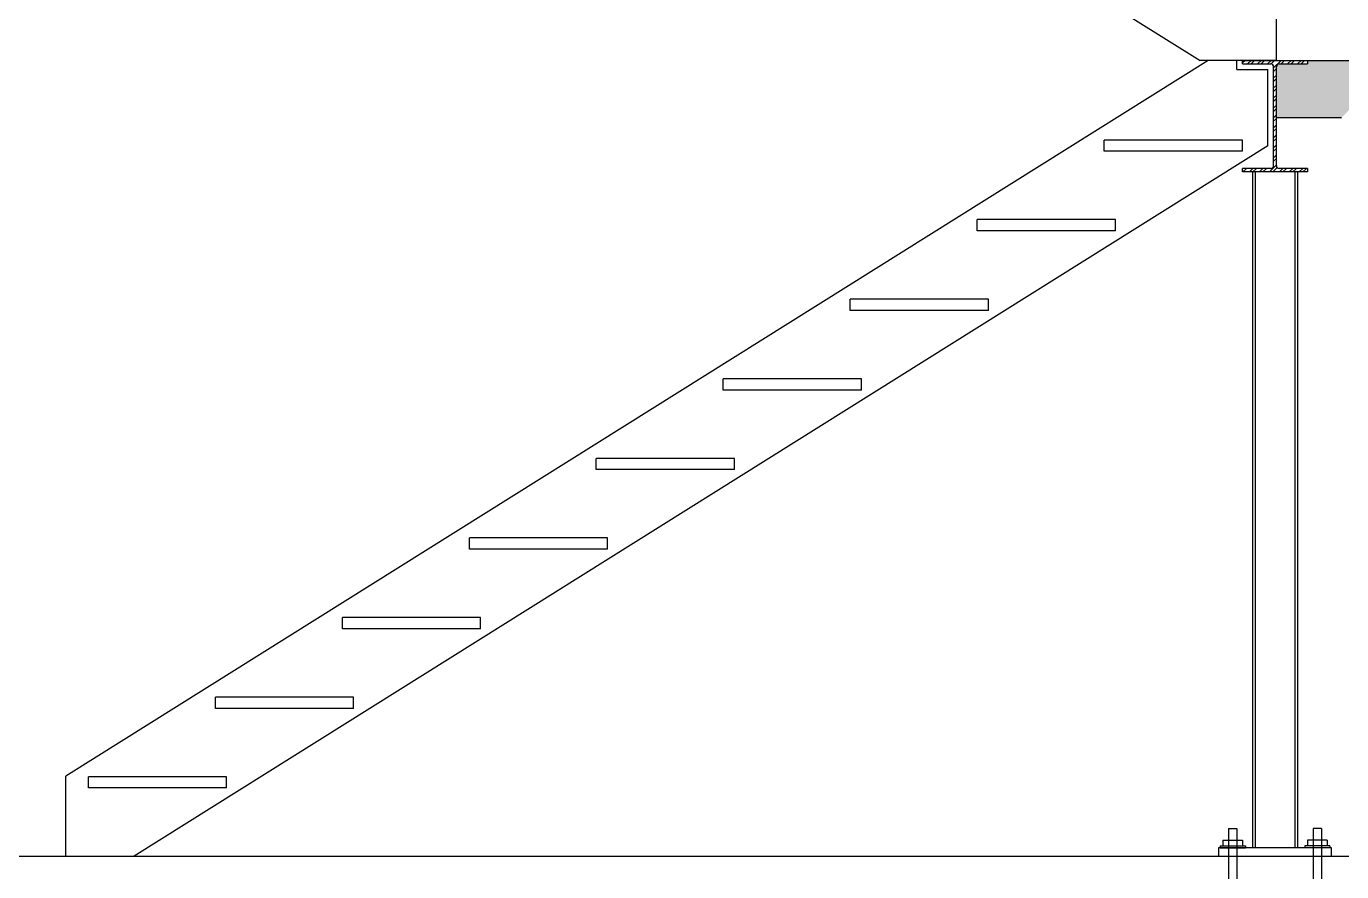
# Model space of a CAD drawing. Header units: millimetres. Extents: x -83614 to 248318, y 36678 to 90681.
# Drawn here: x 228792 to 231752, y 58881 to 60783 of the extents above; entities that cross this region are included whole.
import ezdxf

# ---------------------------------------------------------------- set-up
doc = ezdxf.new("R2010")
doc.units = ezdxf.units.MM
for name, color, linetype in [('C-241-1', 241, 'Continuous'), ('LAYER11A', 11, 'Continuous'), ('LAYER131A', 131, 'Continuous'), ('Struc_Section_BP', 135, 'Continuous'), ('Struc_Section_Conc', 71, 'Continuous'), ('Struc_Section_Steel', 11, 'Continuous')]:
    doc.layers.add(name, color=color, linetype=linetype)

msp = doc.modelspace()

# ---------------------------------------------------------------- hatches: boundary and pattern name
at = {"layer": 'Struc_Section_Conc', "ltscale": 2}
h = msp.add_hatch(dxfattribs=at)
h.set_pattern_fill('AR-CONC', color=256, scale=5.08, style=0)
h.set_pattern_definition([(50, (197830.258, 63534.68), (36.436817, -3.187808), [3.81, -41.91]), (355, (197830.26, 63534.68), (-7.048568, 38.21136), [3.048, -33.528]), (100.4514, (197833.295, 63534.415), (29.388277, 35.02353), [3.238, -35.61802]), (46.1842, (197830.26, 63544.84), (54.215845, -8.408366), [5.715, -62.865]), (96.6356, (197834.776, 63544.14), (47.480865, 49.48519), [4.857, -53.42702]), (351.1842, (197830.26, 63544.84), (47.48083, 49.485225), [4.572, -50.292]), (21, (197835.338, 63542.3), (30.322878, -20.45304), [3.81, -41.91]), (326, (197835.34, 63542.3), (12.36042, 36.837622), [3.048, -33.528]), (71.4514, (197837.865, 63540.596), (42.68331, 16.38455), [3.238, -35.61802]), (37.5, (197830.258, 63534.68), (0.6177207, 16.911008), [0, -33.1216, 0, -34.036, 0, -33.655]), (7.5, (197830.258, 63534.68), (13.3639325, 20.036115), [0, -19.4056, 0, -32.3596, 0, -12.827]), (327.5, (197818.93, 63534.68), (27.11818, -1.1457875), [0, -12.7, 0, -39.624, 0, -52.578]), (317.5, (197813.85, 63534.68), (29.625857, 5.085333), [0, -16.51, 0, -26.3144, 0, -37.338])])
h.paths.add_polyline_path([(232824.59198, 60698.03282), (232761.09198, 60698.03282), (232761.09198, 60705.97032), (231675.24198, 60705.97032), (231675.24198, 60698.03282), (231611.74198, 60698.03282, 0.4142135624), (231605.39198, 60691.68282), (231605.39198, 60577.81857), (231752.63837, 60577.81857), (231779.19012, 60604.37032), (231943.64034, 60604.37032), (231970.19209, 60577.81857), (232128.87587, 60577.81857), (232155.42762, 60604.37032), (232319.87784, 60604.37032), (232346.42959, 60577.81857), (232505.11337, 60577.81857), (232531.66512, 60604.37032), (232696.11534, 60604.37032), (232722.66709, 60577.81857), (232824.59198, 60577.81857)])
at = {"layer": 'Struc_Section_Steel', "ltscale": 2}
h = msp.add_hatch(dxfattribs=at)
h.set_pattern_fill('STEEL', color=256, scale=127, style=0)
h.set_pattern_definition([(45, (228938.376, 61118.769), (-11.22532, 11.22532), []), (45, (228938.376, 61126.706), (-11.22532, 11.22532), [])])
h.paths.add_polyline_path([(231675.24198, 60698.03282), (231675.24198, 60705.97032), (231529.19198, 60705.97032), (231529.19198, 60698.03282), (231592.69198, 60698.03282, -0.4142135624), (231599.04198, 60691.68282), (231599.04198, 60469.43282, -0.4142135624), (231592.69198, 60463.08282), (231529.19198, 60463.08282), (231529.19198, 60455.14532), (231675.24198, 60455.14532), (231675.24198, 60463.08282), (231611.74198, 60463.08282, -0.4142135624), (231605.39198, 60469.43282), (231605.39198, 60691.68282, -0.4142135624), (231611.74198, 60698.03282)])

# ---------------------------------------------------------------- linework, layer by layer
at = {"layer": 'C-241-1'}
for p, q in [((231497.41449, 58978.05022), (231497.41449, 58951.60279)), ((231497.41449, 58978.05022), (231516.51948, 58978.05022)), ((231516.51948, 58978.05022), (231516.51948, 58951.60279)), ((231687.91449, 58978.05022), (231687.91449, 58951.60279)), ((231707.01948, 58978.05022), (231687.91449, 58978.05022)), ((231707.01948, 58978.05022), (231707.01948, 58951.60279)), ((231478.49542, 58939.03372), (231535.43855, 58939.03372)), ((231478.49542, 58939.03372), (231478.49542, 58934.32032)), ((231478.49542, 58934.32032), (231535.43855, 58934.32032)), ((231484.84542, 58951.60279), (231529.08855, 58951.60279)), ((231484.84542, 58951.60279), (231484.84542, 58939.03372)), ((231529.08855, 58951.60279), (231529.08855, 58939.03372)), ((231535.43855, 58939.03372), (231535.43855, 58934.32032)), ((231725.93855, 58939.03372), (231668.99542, 58939.03372)), ((231668.99542, 58939.03372), (231668.99542, 58934.32032)), ((231725.93855, 58934.32032), (231668.99542, 58934.32032)), ((231719.58855, 58951.60279), (231675.34542, 58951.60279)), ((231675.34542, 58951.60279), (231675.34542, 58939.03372)), ((231719.58855, 58951.60279), (231719.58855, 58939.03372)), ((231725.93855, 58939.03372), (231725.93855, 58934.32032))]:
    msp.add_line(p, q, dxfattribs=at)
at = {"layer": 'C-241-1', "ltscale": 2}
for p, q in [((231497.41449, 58951.60279), (231497.41449, 58451.72032)), ((231516.51948, 58951.60279), (231516.51948, 58451.72032)), ((231687.91449, 58951.60279), (231687.91449, 58451.72032)), ((231707.01948, 58951.60279), (231707.01948, 58451.72032))]:
    msp.add_line(p, q, dxfattribs=at)
at = {"layer": 'LAYER11A'}
msp.add_line((226017.39198, 58915.27032), (232926.19198, 58915.27032), dxfattribs=at)
at = {"layer": 'LAYER131A', "ltscale": 10}
for p, q in [((231529.19198, 60526.90032), (231218.04198, 60526.90032)), ((231218.04198, 60501.50032), (231218.04198, 60526.90032)), ((231529.19198, 60501.50032), (231218.04198, 60501.50032)), ((231529.19198, 60501.50032), (231529.19198, 60526.90032)), ((230932.29198, 60322.43032), (230932.29198, 60347.83032)), ((231243.44198, 60347.83032), (230932.29198, 60347.83032)), ((231243.44198, 60322.43032), (230932.29198, 60322.43032)), ((231243.44198, 60322.43032), (231243.44198, 60347.83032)), ((230646.54198, 60143.36032), (230646.54198, 60168.76032)), ((230957.69198, 60168.76032), (230646.54198, 60168.76032)), ((230957.69198, 60143.36032), (230646.54198, 60143.36032)), ((230360.79198, 59964.29032), (230360.79198, 59989.69032)), ((230671.94198, 59989.69032), (230360.79198, 59989.69032)), ((230671.94198, 59964.29032), (230360.79198, 59964.29032)), ((230386.19198, 59810.62032), (230075.04198, 59810.62032)), ((230386.19198, 59785.22032), (230075.04198, 59785.22032)), ((230100.44198, 59631.55032), (229789.29198, 59631.55032)), ((230100.44198, 59606.15032), (229789.29198, 59606.15032)), ((229814.69198, 59452.48032), (229503.54198, 59452.48032)), ((229814.69198, 59427.08032), (229503.54198, 59427.08032)), ((229528.94198, 59273.41032), (229217.79198, 59273.41032)), ((229528.94198, 59248.01032), (229217.79198, 59248.01032)), ((229243.19198, 59094.34032), (228932.04198, 59094.34032)), ((229243.19198, 59068.94032), (228932.04198, 59068.94032))]:
    msp.add_line(p, q, dxfattribs=at)
at = {"layer": 'LAYER131A'}
for p, q in [((231551.41698, 60455.14532), (231551.41698, 58934.32032)), ((231653.01698, 60455.14532), (231653.01698, 58934.32032)), ((230957.69198, 60143.36032), (230957.69198, 60168.76032)), ((230671.94198, 59964.29032), (230671.94198, 59989.69032)), ((230075.04198, 59785.22032), (230075.04198, 59810.62032)), ((230386.19198, 59785.22032), (230386.19198, 59810.62032)), ((229789.29198, 59606.15032), (229789.29198, 59631.55032)), ((230100.44198, 59606.15032), (230100.44198, 59631.55032)), ((229503.54198, 59427.08032), (229503.54198, 59452.48032)), ((229814.69198, 59427.08032), (229814.69198, 59452.48032)), ((229217.79198, 59248.01032), (229217.79198, 59273.41032)), ((229528.94198, 59248.01032), (229528.94198, 59273.41032)), ((228932.04198, 59068.94032), (228932.04198, 59094.34032)), ((229243.19198, 59068.94032), (229243.19198, 59094.34032))]:
    msp.add_line(p, q, dxfattribs=at)
at = {"layer": 'Struc_Section_BP', "ltscale": 2}
msp.add_lwpolyline([(231475.21698, 58915.27032), (231729.21698, 58915.27032), (231729.21698, 58934.32032), (231475.21698, 58934.32032)], close=True, dxfattribs=at)
at = {"layer": 'Struc_Section_Conc', "ltscale": 2}
for p, q in [((231675.24198, 60705.97032), (232761.09198, 60705.97032)), ((231605.39198, 60577.81857), (231751.87773, 60577.81857))]:
    msp.add_line(p, q, dxfattribs=at)
at = {"layer": 'Struc_Section_Steel', "ltscale": 2}
for p, q in [((228957.44198, 62257.64962), (231433.52598, 60705.97032)), ((231605.39198, 60705.97032), (231605.39198, 60897.23902)), ((231451.46335, 60705.97032), (228881.24198, 59095.29826)), ((231605.39198, 60705.97032), (231433.52598, 60705.97032)), ((231516.49198, 60685.33282), (231516.49198, 60705.97032)), ((231529.19198, 60705.97032), (231594.21598, 60705.97032)), ((231529.19198, 60698.03282), (231529.19198, 60705.97032)), ((231586.34198, 60514.00438), (229035.17061, 58915.27032)), ((228881.24198, 58915.27032), (228881.24198, 59095.29826))]:
    msp.add_line(p, q, dxfattribs=at)
at = {"layer": 'Struc_Section_Steel'}
for p, q in [((231516.49198, 60685.33282), (231586.34198, 60685.33282)), ((231529.19198, 60705.97032), (231675.24198, 60705.97032)), ((231529.19198, 60698.03282), (231529.19198, 60705.97032)), ((231529.19198, 60698.03282), (231592.69198, 60698.03282)), ((231586.34198, 60514.00438), (231586.34198, 60685.33282)), ((231599.04198, 60469.43282), (231599.04198, 60691.68282)), ((231605.39198, 60469.43282), (231605.39198, 60691.68282)), ((231611.74198, 60698.03282), (231675.24198, 60698.03282)), ((231675.24198, 60705.97032), (231675.24198, 60698.03282)), ((231529.19198, 60455.14532), (231529.19198, 60463.08282)), ((231592.69198, 60463.08282), (231529.19198, 60463.08282)), ((231675.24198, 60455.14532), (231529.19198, 60455.14532)), ((231675.24198, 60463.08282), (231611.74198, 60463.08282)), ((231675.24198, 60463.08282), (231675.24198, 60455.14532))]:
    msp.add_line(p, q, dxfattribs=at)
at = {"layer": 'Struc_Section_Steel', "ltscale": 4}
for p, q in [((231557.76698, 60455.14532), (231557.76698, 58934.32032)), ((231646.66698, 60455.14532), (231646.66698, 58934.32032))]:
    msp.add_line(p, q, dxfattribs=at)
at = {"layer": 'Struc_Section_Steel'}
for centre, start, end in [((231592.69198, 60691.68282), 0, 90), ((231611.74198, 60691.68282), 90, 180), ((231592.69198, 60469.43282), 270, 0), ((231611.74198, 60469.43282), 180, 270)]:
    msp.add_arc(centre, 6.35, start, end, dxfattribs=at)

doc.saveas('drawing.dxf')
